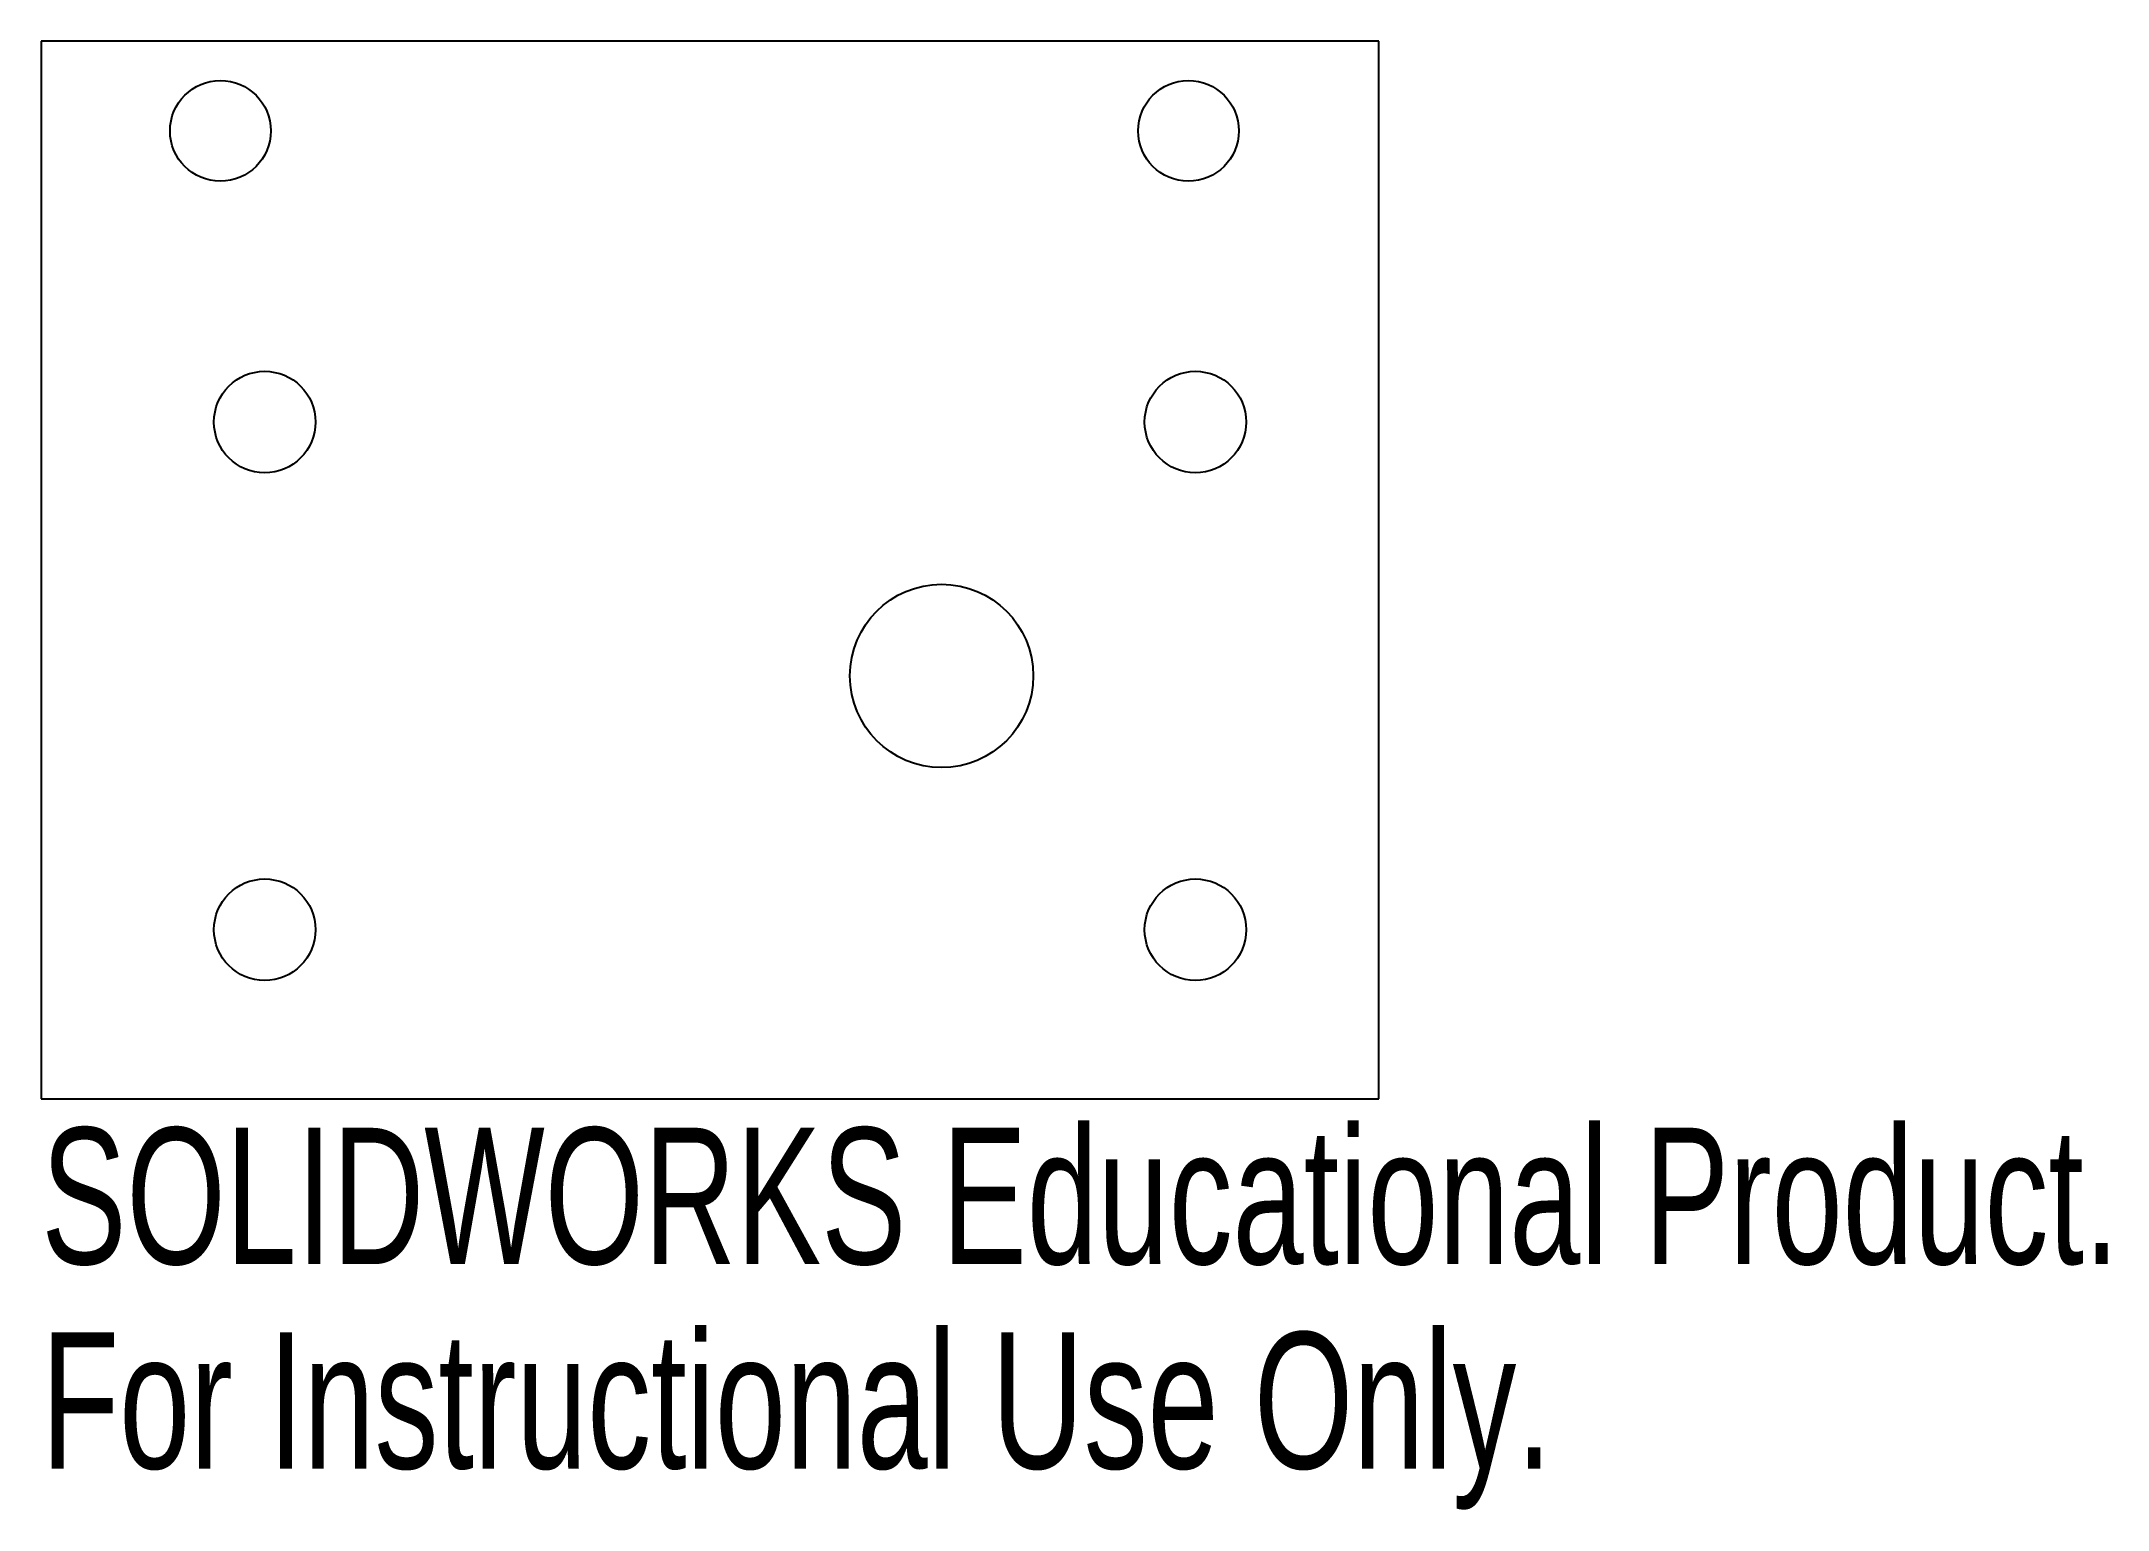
# Model space of a CAD drawing. Header units: millimetres. Extents: x -47.4 to 25.8, y -14.6 to 37.5.
import ezdxf

# ---------------------------------------------------------------- set-up
doc = ezdxf.new("R2010")
doc.units = ezdxf.units.MM
doc.styles.add('SLDTEXTSTYLE0', font='TXT', dxfattribs={"width": 0.7})

msp = doc.modelspace()

# ---------------------------------------------------------------- linework, layer by layer
at = {"color": 7, "linetype": 'Continuous'}
for p, q in [((-47.422, 37.5), (-47.422, 0)), ((0, 37.5), (-47.422, 37.5)), ((0, 0), (0, 37.5)), ((-47.422, 0), (0, 0))]:
    msp.add_line(p, q, dxfattribs=at)
for centre, radius in [((-41.072, 34.325), 1.786), ((-6.747, 34.325), 1.786), ((-39.5, 24), 1.8), ((-6.5, 24), 1.8), ((-15.5, 15), 3.25), ((-39.5, 6), 1.8), ((-6.5, 6), 1.8)]:
    msp.add_circle(centre, radius, dxfattribs=at)

# ---------------------------------------------------------------- texts
at = {"color": 7, "linetype": 'Continuous', "char_height": 4.83362, "attachment_point": 1, "style": 'SLDTEXTSTYLE0'}
for s, insert in [('SOLIDWORKS Educational Product.', (-47.422, -1.02)), ('For Instructional Use Only.', (-47.422, -8.27))]:
    msp.add_mtext(s, dxfattribs=dict(at, insert=insert))

doc.saveas('drawing.dxf')
